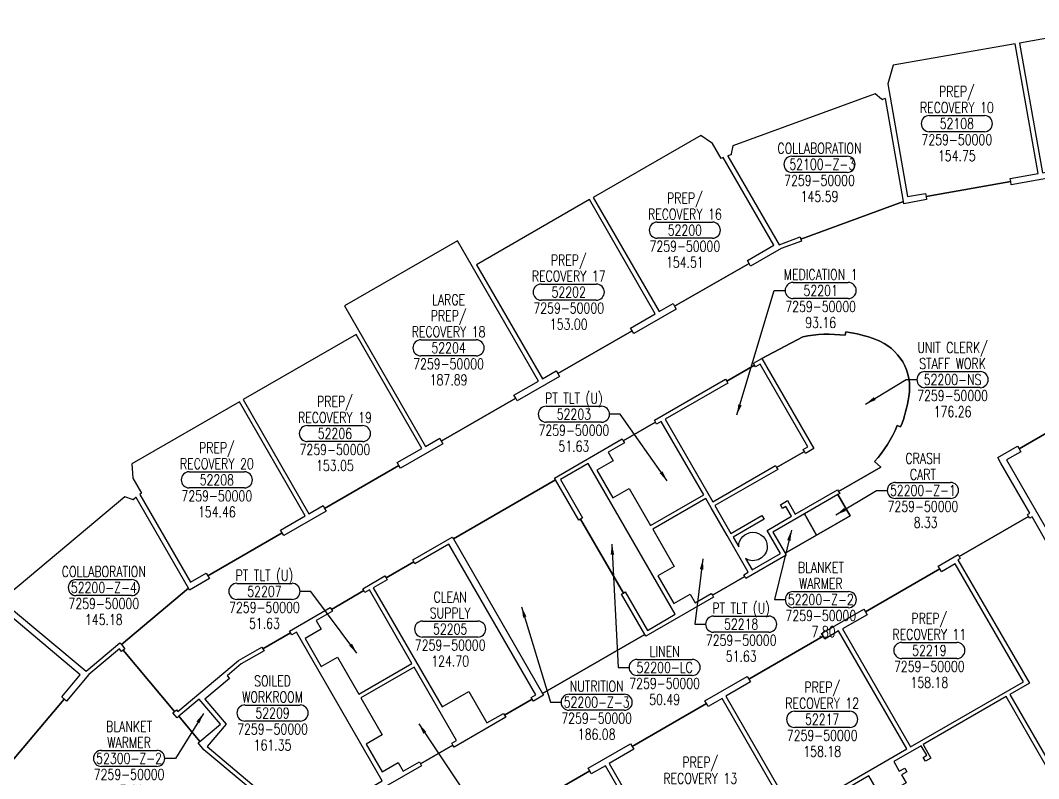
# Model space of a CAD drawing. Extents: x -1769 to 1590, y 4912 to 7368.
# Drawn here: x -1085 to 59, y 6380 to 7232 of the extents above; entities that cross this region are included whole.
import ezdxf
from ezdxf.enums import TextEntityAlignment as Align

# ---------------------------------------------------------------- set-up
doc = ezdxf.new("R2010")
doc.units = 0
doc.header["$LTSCALE"] = 48
doc.header["$MEASUREMENT"] = 0
doc.layers.get('0').update_dxf_attribs({"linetype": 'CONTINUOUS'})
for name, color, linetype in [('AREA', 3, 'CONTINUOUS'), ('AREA2', 1, 'CONTINUOUS'), ('COSTC', 6, 'CONTINUOUS'), ('PLINE2', 5, 'CONTINUOUS'), ('ROOMNA', 4, 'CONTINUOUS'), ('ROOMNO', 4, 'CONTINUOUS'), ('ROOMOV', 4, 'CONTINUOUS')]:
    doc.layers.add(name, color=color, linetype=linetype)
doc.styles.get("Standard").update_dxf_attribs({"font": 'simplex.shx', "width": 0.75, "height": 12})
doc.dimstyles.get("Standard").update_dxf_attribs({"dimtxt": 12, "dimasz": 12, "dimexe": 9, "dimexo": 3, "dimgap": 12, "dimtad": 1, "dimdec": 4, "dimzin": 0, "dimtxsty": 'STANDARD', "dimblk": 'OBLIQUE', "dimcen": 0, "dimdle": 3, "dimclrd": 256, "dimclre": 256, "dimclrt": 256, "dimazin": 3, "dimtfac": 1, "dimtdec": 4, "dimtix": 1, "dimtmove": 0, "dimatfit": 3, "dimtolj": 1, "dimtzin": 0})

# ---------------------------------------------------------------- blocks, each defined once
blk = doc.blocks.new('ROOM')
at = {"layer": 'ROOMOV'}
for p, q in [((-31, 9), (31, 9)), ((31, -9), (-31, -9))]:
    blk.add_line(p, q, dxfattribs=at)
for centre, start, end in [((-31, 0), 90, 270), ((31, 0), 270, 90)]:
    blk.add_arc(centre, 9.04, start, end, dxfattribs=at)
at = {"width": 0.75, "flags": 1}
for tag, p in [('FLFIN', (-60, -36)), ('ICRA', (60, -36)), ('FLTYPE', (-60, -48)), ('USER1', (60, -48)), ('FLCOND', (-60, -60)), ('USER2', (60, -60)), ('WLFIN', (-60, -72)), ('SITE', (-24, -72)), ('UCODE', (24, -72)), ('USER3', (60, -72)), ('WLTYPE', (-60, -84)), ('BLDG', (-24, -84)), ('UDESC', (24, -84)), ('USER4', (60, -84)), ('WLCOND', (-60, -96)), ('FLR', (-24, -96)), ('FCODE', (24, -96)), ('USER5', (60, -96)), ('CLFIN', (-60, -108)), ('COSTCD', (-24, -108)), ('FDESC', (24, -108)), ('USER6', (60, -108)), ('CLTYPE', (-60, -120)), ('DEPTD', (-24, -120)), ('DIVISION', (24, -120)), ('USER7', (60, -120)), ('CLCOND', (-60, -132)), ('RDES', (-24, -132)), ('CONTACT', (24, -132)), ('USER8', (60, -132)), ('CLHT', (-60, -144)), ('CHDATE', (-24, -144)), ('OCCUP', (24, -144)), ('BLOCK', (60, -144)), ('BASE', (-60, -156)), ('CBACK', (-24, -156)), ('PRCONTACT', (24, -156)), ('BLOCK2', (60, -156))]:
    blk.add_attdef(tag, text='', height=6, dxfattribs=at).set_placement(p, align=Align.MIDDLE_CENTER)
at = {"layer": 'AREA', "width": 0.75}
blk.add_attdef('AREA', text='', height=12, dxfattribs=at).set_placement((0, -36), align=Align.MIDDLE_CENTER)
at = {"layer": 'AREA2', "width": 0.75}
blk.add_attdef('AREA2', text='', height=12, dxfattribs=at).set_placement((0, -36), align=Align.MIDDLE_CENTER)
at = {"layer": 'COSTC', "width": 0.75}
blk.add_attdef('COSTC', text='', height=12, dxfattribs=at).set_placement((0, -18), align=Align.MIDDLE_CENTER)
at = {"layer": 'ROOMNA', "width": 0.75}
for tag, p in [('RMNAA', (0, 54)), ('RMNAB', (0, 36)), ('RMNAC', (0, 18))]:
    blk.add_attdef(tag, text='', height=12, dxfattribs=at).set_placement(p, align=Align.MIDDLE_CENTER)
at = {"layer": 'ROOMNO', "width": 0.75}
blk.add_attdef('RMNU', text='', height=12, dxfattribs=at).set_placement((0, 0), align=Align.MIDDLE_CENTER)

msp = doc.modelspace()

# ---------------------------------------------------------------- linework, layer by layer
at = {"layer": 'PLINE2', "color": 6}
for points in [[(181.5, 7232.5), (37.2, 7207), (62.9, 7061.3), (80.8, 7064.4), (81.4, 7060.8), (176.4, 7077.6), (175.8, 7081.2), (207.2, 7086.7)], [(32.4, 7206.2), (-104.9, 7182), (-110.8, 7161), (-88.5, 7034.6), (-68.4, 7038.1), (-67.7, 7034.5), (27.3, 7051.3), (26.7, 7054.9), (58.1, 7060.4)], [(-113.5, 7144.5), (-113.5, 7144.7), (-117, 7143.5), (-116.9, 7143.4), (-117.3, 7143.3), (-118, 7143.9), (-125.1, 7149.8), (-285, 7091.6), (-286.6, 7082.5), (-286.8, 7081.5), (-286.9, 7081.5), (-287.2, 7081.4), (-287.2, 7081.5), (-290.6, 7080.3), (-290.5, 7080), (-233, 6980.4), (-209.3, 6989.1), (-208.4, 6986.8), (-93.1, 7028.8)], [(-295.9, 7078.3), (-298.1, 7077.4), (-307.7, 7094.1), (-321, 7103.2), (-441.8, 7033.4), (-367.8, 6905.2), (-352.1, 6914.3), (-350.3, 6911.2), (-266.7, 6959.4), (-268.5, 6962.6), (-238.9, 6979.7)], [(-446.1, 7031), (-572.9, 6957.7), (-498.9, 6829.6), (-483.3, 6838.6), (-481.5, 6835.5), (-397.9, 6883.7), (-399.7, 6886.8), (-372.1, 6902.8)], [(-594.3, 6984.9), (-721.2, 6911.7), (-630.1, 6753.8), (-614.3, 6762.9), (-612.5, 6759.8), (-528.9, 6808.1), (-530.8, 6811.2), (-503.2, 6827.1)], [(-708.3, 6879.6), (-835.2, 6806.3), (-761.2, 6678.1), (-745.4, 6687.2), (-743.6, 6684.1), (-660.1, 6732.3), (-661.9, 6735.5), (-634.3, 6751.4)], [(-254.1, 6846), (-259.3, 6843), (-260.6, 6845.1), (-291.7, 6827.1), (-290.5, 6825), (-361.1, 6784.3), (-307.4, 6691.4), (-236.9, 6732.2), (-235.7, 6730), (-204.5, 6748), (-205.7, 6750.2), (-200.5, 6753.2)], [(-839.4, 6803.9), (-960.2, 6734.1), (-959, 6718.1), (-949.4, 6701.4), (-951.2, 6699.9), (-894.3, 6601.3), (-876.6, 6611.5), (-874.8, 6608.4), (-791.2, 6656.6), (-793, 6659.8), (-765.4, 6675.7)], [(168.3, 6781.5), (140.1, 6765.2), (120.5, 6799.2), (36.9, 6751), (38.8, 6747.8), (22.7, 6738.5), (96.7, 6610.4), (170.6, 6653.1), (224.5, 6684.2)], [(-365.3, 6781.9), (-370.5, 6778.9), (-371.7, 6781), (-408.1, 6760), (-406.8, 6757.9), (-425, 6747.4), (-419.4, 6737.6), (-437.6, 6727.1), (-419.6, 6695.9), (-401.4, 6706.4), (-377.4, 6664.8), (-317.6, 6699.3)], [(-447.4, 6734.4), (-478.6, 6716.4), (-453.7, 6673.4), (-455.9, 6672.1), (-407.9, 6589), (-405.7, 6590.2), (-380.9, 6547.1), (-349.7, 6565.1)], [(-407.9, 6589), (-455.9, 6672.1), (-458, 6670.9), (-484.1, 6716.1), (-598.9, 6649.8), (-498.7, 6476.3), (-383.9, 6542.6), (-410, 6587.8)], [(-896.7, 6594.4), (-955.4, 6696.2), (-955.6, 6696.3), (-958.4, 6694), (-958.3, 6693.9), (-958.6, 6693.7), (-959.5, 6694), (-968.2, 6697.2), (-1098.6, 6587.8), (-1097, 6578.7), (-1096.8, 6577.5), (-1096.9, 6577.6), (-1097.1, 6577.5), (-1097.1, 6577.6), (-1099.9, 6575.2), (-1099.8, 6575), (-1011.7, 6501.1), (-973.6, 6533.1), (-972, 6531.2)], [(-291.2, 6653.6), (-291.2, 6653.6), (-309.1, 6684.7), (-315.2, 6695.1), (-374.9, 6660.6), (-350.9, 6619), (-369.1, 6608.5), (-351.1, 6577.4), (-332.9, 6587.9), (-327.3, 6578.1), (-309.1, 6588.6), (-307.9, 6586.5), (-271.5, 6607.5), (-272.7, 6609.6), (-267.5, 6612.6)], [(-153.1, 6675.8), (-166.8, 6699.7), (-204.5, 6677.9), (-190.8, 6654.1)], [(-204.5, 6677.9), (-239.9, 6657.5), (-226.1, 6633.7), (-190.8, 6654.1)], [(-603.9, 6644.1), (-642.2, 6622), (-643.4, 6624.1), (-674.6, 6606.1), (-673.4, 6604), (-689, 6595), (-611.6, 6461.1), (-581.7, 6478.4), (-561.3, 6443), (-542.6, 6453.8), (-541.3, 6451.7), (-510.2, 6469.7), (-511.4, 6471.8), (-506.2, 6474.8)], [(-34.9, 6622), (-50.6, 6613), (-52.4, 6616.1), (-136, 6567.9), (-134.1, 6564.7), (-161.8, 6548.8), (-85.2, 6416.2), (41.7, 6489.4)], [(-693.2, 6592.6), (-698.4, 6589.6), (-699.6, 6591.7), (-736, 6570.7), (-734.7, 6568.6), (-752.9, 6558.1), (-747.3, 6548.3), (-765.5, 6537.8), (-747.5, 6506.6), (-729.3, 6517.1), (-705.3, 6475.5), (-645.5, 6510)], [(-1018.2, 6497.1), (-1119.3, 6582), (-1136.5, 6586.4), (-1226.1, 6479.5), (-1112.7, 6384.5), (-1101.1, 6398.3), (-1098.3, 6396), (-1036.3, 6469.9), (-1039, 6472.3)], [(-775.3, 6545.1), (-780.5, 6542.1), (-781.8, 6544.2), (-812.9, 6526.2), (-811.7, 6524.1), (-837.4, 6509.3), (-853.2, 6496), (-850.6, 6492.9), (-878, 6469.8), (-854.4, 6441.6), (-875.6, 6416.4), (-794.1, 6348), (-778, 6367.1), (-745.2, 6339.6), (-678.8, 6377.9)], [(-166, 6546.4), (-181.6, 6537.3), (-183.5, 6540.5), (-267, 6492.2), (-265.2, 6489.1), (-292.8, 6473.1), (-216.3, 6340.5), (-176.6, 6363.4), (-176.6, 6363.4), (-89.4, 6413.8)], [(-643.1, 6505.8), (-702.8, 6471.3), (-678.8, 6429.7), (-697, 6419.2), (-679, 6388.1), (-660.8, 6398.6), (-655.2, 6388.8), (-637, 6399.3), (-635.8, 6397.2), (-599.4, 6418.2), (-600.6, 6420.3), (-595.4, 6423.3)], [(-884.4, 6469.8), (-907.5, 6450.5), (-883.8, 6422.3), (-860.7, 6441.6)], [(-297, 6470.7), (-312.7, 6461.6), (-314.5, 6464.8), (-398.1, 6416.5), (-396.3, 6413.4), (-423.9, 6397.4), (-340.3, 6252.7), (-213.5, 6325.9), (-220.5, 6338.1)], [(22.2, 6472.6), (-71.1, 6418.7), (-62.5, 6403.6), (-68.5, 6400.1), (-71, 6404.3), (-66.8, 6406.7), (-73.1, 6417.5), (-104.1, 6399.6), (-97.9, 6388.8), (-91.8, 6392.3), (-89.3, 6388.1), (-95.4, 6384.6), (-90.2, 6375.6), (-118.2, 6359.5), (-132, 6383.5), (-174.2, 6359.2), (-96.6, 6224.7), (-29.1, 6263.7), (-27.9, 6261.5), (3.3, 6279.5), (2, 6281.7), (99.8, 6338.1)], [(-428.1, 6395), (-443.9, 6385.9), (-445.7, 6389.1), (-529.2, 6340.8), (-527.4, 6337.7), (-555, 6321.8), (-478.3, 6189.2), (-351.6, 6262.4)]]:
    msp.add_lwpolyline(points, close=True, dxfattribs=at)
msp.add_lwpolyline([(82, 7057.3), (27.9, 7047.7), (27.3, 7051.3), (-67.7, 7034.5), (-67.1, 7031), (-92.7, 7026.5), (-93.1, 7028.8), (-208.4, 6986.8), (-207.6, 6984.5), (-230.5, 6976.1), (-264.9, 6956.3), (-266.7, 6959.4), (-350.3, 6911.2), (-348.5, 6908.1), (-396.1, 6880.6), (-397.9, 6883.7), (-481.5, 6835.5), (-479.7, 6832.3), (-527.1, 6804.9), (-528.9, 6808.1), (-612.5, 6759.8), (-610.7, 6756.7), (-658.2, 6729.2), (-660.1, 6732.3), (-743.6, 6684.1), (-741.8, 6681), (-789.4, 6653.5), (-791.2, 6656.6), (-874.8, 6608.4), (-873, 6605.2), (-895.4, 6592.3), (-896.7, 6594.4), (-972, 6531.2), (-968.1, 6526.5), (-970, 6525), (-912.1, 6456), (-910.2, 6457.6), (-908.7, 6455.8), (-840.2, 6513.3), (-814.2, 6528.3), (-812.9, 6526.2), (-781.8, 6544.2), (-783, 6546.3), (-737.2, 6572.8), (-736, 6570.7), (-699.6, 6591.7), (-700.8, 6593.8), (-675.8, 6608.2), (-674.6, 6606.1), (-643.4, 6624.1), (-644.6, 6626.2), (-600.1, 6651.9), (-598.9, 6649.8), (-484.1, 6716.1), (-485.3, 6718.2), (-409.3, 6762.1), (-408.1, 6760), (-371.7, 6781), (-372.9, 6783.1), (-293, 6829.3), (-291.7, 6827.1), (-260.6, 6845.1), (-261.8, 6847.3), (-252.4, 6852.7), (-206.4, 6876.7, -0.085883), (-158.6, 6878.6), (-158.1, 6882.5, -0.060411), (-124.4, 6873.8, -0.365508), (-87.1, 6809.8, -0.061458), (-96.4, 6775.7), (-100.1, 6777.3, -0.085831), (-125.6, 6736.8), (-118.5, 6730.4), (-166, 6703), (-164.7, 6700.9), (-166.8, 6699.7), (-153.1, 6675.8), (-226.1, 6633.7), (-224.9, 6631.6), (-270.3, 6605.4), (-271.5, 6607.5), (-307.9, 6586.5), (-306.7, 6584.4), (-382.7, 6540.5), (-383.9, 6542.6), (-498.7, 6476.3), (-497.5, 6474.2), (-508.9, 6467.6), (-510.2, 6469.7), (-541.3, 6451.7), (-540.1, 6449.6), (-598.2, 6416), (-599.4, 6418.2), (-635.8, 6397.2), (-634.6, 6395), (-710.2, 6351.4)], format="xyb", dxfattribs=at)
msp.add_lwpolyline([(-100.1, 6777.3), (-96.4, 6775.7, 0.061458), (-87.1, 6809.8, 0.365508), (-124.4, 6873.8, 0.060411), (-158.1, 6882.5), (-158.6, 6878.6, 0.085883), (-206.4, 6876.7), (-252.4, 6852.7), (-193.9, 6751.4), (-203.3, 6745.9), (-204.5, 6748), (-235.7, 6730), (-234.5, 6727.9), (-305, 6687.2), (-287, 6656), (-252.2, 6676.1), (-249.8, 6671.9), (-284.6, 6651.8), (-278.3, 6640.9, -0.006408), (-278.3, 6641.3, -1), (-246.3, 6641.3, -0.585931), (-270.6, 6627.7), (-263.3, 6615), (-231.5, 6633.4), (-246.5, 6659.3), (-218.9, 6675.3), (-225.2, 6686.1), (-229, 6683.9), (-231.4, 6688.1), (-223.4, 6692.8), (-214.7, 6677.7), (-167.2, 6705.1), (-166, 6703), (-118.5, 6730.4), (-125.6, 6736.8, 0.085831)], format="xyb", close=True, dxfattribs=at)
for points in [[(-529.2, 6340.8), (-445.7, 6389.1), (-447.5, 6392.2), (-399.9, 6419.7), (-398.1, 6416.5), (-314.5, 6464.8), (-316.3, 6467.9), (-268.8, 6495.3), (-267, 6492.2), (-183.5, 6540.5), (-185.3, 6543.6), (-137.8, 6571), (-136, 6567.9), (-52.4, 6616.1), (-54.2, 6619.3), (-31.7, 6632.3), (-30.5, 6630.1), (47.5, 6675.1), (46.2, 6677.3), (48.8, 6678.8), (16.4, 6734.9), (16.4, 6734.9), (12.8, 6741.2), (13, 6741.4), (35.1, 6754.1), (36.9, 6751), (120.5, 6799.2)], [(92.8, 6602.5), (51.3, 6674.5), (48.7, 6673), (47.5, 6675.1), (-30.5, 6630.1), (-29.3, 6628), (-31.9, 6626.5), (48.3, 6487.6), (26.4, 6475), (106.5, 6336.3)], [(-790.9, 6338.9), (-879.2, 6413), (-885.7, 6420.7), (-883.8, 6422.3), (-907.5, 6450.5), (-909.3, 6448.9), (-914, 6454.5), (-912.1, 6456), (-970, 6525), (-971.8, 6523.4), (-974.2, 6526.2), (-1008.5, 6497.4), (-1033.5, 6467.6), (-1036.3, 6469.9), (-1098.3, 6396)]]:
    msp.add_lwpolyline(points, dxfattribs=at)

# ---------------------------------------------------------------- block references
at = {"layer": 'ROOMNO'}
ref = msp.add_blockref('ROOM', (-33.2, 7116.4), dxfattribs=at)
ref.add_attrib('RMNU', '52108', dxfattribs={"height": 12, "width": 0.75}).set_placement((-33.2, 7116.4), align=Align.MIDDLE_CENTER)
ref.add_attrib('RMNAB', 'PREP/', dxfattribs={"layer": 'ROOMNA', "height": 12, "width": 0.75}).set_placement((-33.2, 7152.4), align=Align.MIDDLE_CENTER)
ref.add_attrib('RMNAC', 'RECOVERY 10', dxfattribs={"layer": 'ROOMNA', "height": 12, "width": 0.75}).set_placement((-33.2, 7134.4), align=Align.MIDDLE_CENTER)
ref.add_attrib('COSTC', '7259-50000', dxfattribs={"layer": 'COSTC', "height": 12, "width": 0.75}).set_placement((-33.2, 7098.4), align=Align.MIDDLE_CENTER)
ref.add_attrib('AREA2', '154.75', dxfattribs={"layer": 'AREA2', "height": 12, "width": 0.75}).set_placement((-33.2, 7080.4), align=Align.MIDDLE_CENTER)
ref = msp.add_blockref('ROOM', (-187.5, 7070.7), dxfattribs=at)
ref.add_attrib('RMNU', ' 52100-Z-3', dxfattribs={"height": 12, "width": 0.75}).set_placement((-187.5, 7070.7), align=Align.MIDDLE_CENTER)
ref.add_attrib('RMNAC', 'COLLABORATION', dxfattribs={"layer": 'ROOMNA', "height": 12, "width": 0.75}).set_placement((-187.5, 7088.7), align=Align.MIDDLE_CENTER)
ref.add_attrib('COSTC', '7259-50000', dxfattribs={"layer": 'COSTC', "height": 12, "width": 0.75}).set_placement((-187.5, 7052.7), align=Align.MIDDLE_CENTER)
ref.add_attrib('AREA2', '145.59', dxfattribs={"layer": 'AREA2', "height": 12, "width": 0.75}).set_placement((-187.5, 7034.7), align=Align.MIDDLE_CENTER)
ref = msp.add_blockref('ROOM', (-338.8, 6996.7), dxfattribs=at)
ref.add_attrib('RMNU', '52200', dxfattribs={"height": 12, "width": 0.75}).set_placement((-338.8, 6996.7), align=Align.MIDDLE_CENTER)
ref.add_attrib('RMNAB', 'PREP/', dxfattribs={"layer": 'ROOMNA', "height": 12, "width": 0.75}).set_placement((-338.8, 7032.7), align=Align.MIDDLE_CENTER)
ref.add_attrib('RMNAC', 'RECOVERY 16', dxfattribs={"layer": 'ROOMNA', "height": 12, "width": 0.75}).set_placement((-338.8, 7014.7), align=Align.MIDDLE_CENTER)
ref.add_attrib('COSTC', '7259-50000', dxfattribs={"layer": 'COSTC', "height": 12, "width": 0.75}).set_placement((-338.8, 6978.7), align=Align.MIDDLE_CENTER)
ref.add_attrib('AREA2', '154.51', dxfattribs={"layer": 'AREA2', "height": 12, "width": 0.75}).set_placement((-338.8, 6960.7), align=Align.MIDDLE_CENTER)
ref = msp.add_blockref('ROOM', (-469.3, 6927.1), dxfattribs=at)
ref.add_attrib('RMNU', '52202', dxfattribs={"height": 12, "width": 0.75}).set_placement((-469.3, 6927.1), align=Align.MIDDLE_CENTER)
ref.add_attrib('RMNAB', 'PREP/', dxfattribs={"layer": 'ROOMNA', "height": 12, "width": 0.75}).set_placement((-469.3, 6963.1), align=Align.MIDDLE_CENTER)
ref.add_attrib('RMNAC', 'RECOVERY 17', dxfattribs={"layer": 'ROOMNA', "height": 12, "width": 0.75}).set_placement((-469.3, 6945.1), align=Align.MIDDLE_CENTER)
ref.add_attrib('COSTC', '7259-50000', dxfattribs={"layer": 'COSTC', "height": 12, "width": 0.75}).set_placement((-469.3, 6909.1), align=Align.MIDDLE_CENTER)
ref.add_attrib('AREA2', '153.00', dxfattribs={"layer": 'AREA2', "height": 12, "width": 0.75}).set_placement((-469.3, 6891.1), align=Align.MIDDLE_CENTER)
ref = msp.add_blockref('ROOM', (-186.2, 6928.9), dxfattribs=at)
ref.add_attrib('RMNU', '52201', dxfattribs={"height": 12, "width": 0.75}).set_placement((-186.2, 6928.9), align=Align.MIDDLE_CENTER)
ref.add_attrib('RMNAC', 'MEDICATION 1', dxfattribs={"layer": 'ROOMNA', "height": 12, "width": 0.75}).set_placement((-186.2, 6946.9), align=Align.MIDDLE_CENTER)
ref.add_attrib('COSTC', '7259-50000', dxfattribs={"layer": 'COSTC', "height": 12, "width": 0.75}).set_placement((-186.2, 6910.9), align=Align.MIDDLE_CENTER)
ref.add_attrib('AREA2', '93.16', dxfattribs={"layer": 'AREA2', "height": 12, "width": 0.75}).set_placement((-186.2, 6892.9), align=Align.MIDDLE_CENTER)
ref = msp.add_blockref('ROOM', (-604.3, 6864.5), dxfattribs=at)
ref.add_attrib('RMNU', '52204', dxfattribs={"height": 12, "width": 0.75}).set_placement((-604.3, 6864.5), align=Align.MIDDLE_CENTER)
ref.add_attrib('RMNAA', 'LARGE', dxfattribs={"layer": 'ROOMNA', "height": 12, "width": 0.75}).set_placement((-604.3, 6918.5), align=Align.MIDDLE_CENTER)
ref.add_attrib('RMNAB', 'PREP/', dxfattribs={"layer": 'ROOMNA', "height": 12, "width": 0.75}).set_placement((-604.3, 6900.5), align=Align.MIDDLE_CENTER)
ref.add_attrib('RMNAC', 'RECOVERY 18', dxfattribs={"layer": 'ROOMNA', "height": 12, "width": 0.75}).set_placement((-604.3, 6882.5), align=Align.MIDDLE_CENTER)
ref.add_attrib('COSTC', '7259-50000', dxfattribs={"layer": 'COSTC', "height": 12, "width": 0.75}).set_placement((-604.3, 6846.5), align=Align.MIDDLE_CENTER)
ref.add_attrib('AREA2', '187.89', dxfattribs={"layer": 'AREA2', "height": 12, "width": 0.75}).set_placement((-604.3, 6828.5), align=Align.MIDDLE_CENTER)
ref = msp.add_blockref('ROOM', (-38, 6828.8), dxfattribs=at)
ref.add_attrib('RMNU', '52200-NS', dxfattribs={"height": 12, "width": 0.75}).set_placement((-38, 6828.8), align=Align.MIDDLE_CENTER)
ref.add_attrib('RMNAB', 'UNIT CLERK/', dxfattribs={"layer": 'ROOMNA', "height": 12, "width": 0.75}).set_placement((-38, 6864.8), align=Align.MIDDLE_CENTER)
ref.add_attrib('RMNAC', 'STAFF WORK', dxfattribs={"layer": 'ROOMNA', "height": 12, "width": 0.75}).set_placement((-38, 6846.8), align=Align.MIDDLE_CENTER)
ref.add_attrib('COSTC', '7259-50000', dxfattribs={"layer": 'COSTC', "height": 12, "width": 0.75}).set_placement((-38, 6810.8), align=Align.MIDDLE_CENTER)
ref.add_attrib('AREA2', '176.26', dxfattribs={"layer": 'AREA2', "height": 12, "width": 0.75}).set_placement((-38, 6792.8), align=Align.MIDDLE_CENTER)
ref = msp.add_blockref('ROOM', (-732, 6768.2), dxfattribs=at)
ref.add_attrib('RMNU', '52206', dxfattribs={"height": 12, "width": 0.75}).set_placement((-732, 6768.2), align=Align.MIDDLE_CENTER)
ref.add_attrib('RMNAB', 'PREP/', dxfattribs={"layer": 'ROOMNA', "height": 12, "width": 0.75}).set_placement((-732, 6804.2), align=Align.MIDDLE_CENTER)
ref.add_attrib('RMNAC', 'RECOVERY 19', dxfattribs={"layer": 'ROOMNA', "height": 12, "width": 0.75}).set_placement((-732, 6786.2), align=Align.MIDDLE_CENTER)
ref.add_attrib('COSTC', '7259-50000', dxfattribs={"layer": 'COSTC', "height": 12, "width": 0.75}).set_placement((-732, 6750.2), align=Align.MIDDLE_CENTER)
ref.add_attrib('AREA2', '153.05', dxfattribs={"layer": 'AREA2', "height": 12, "width": 0.75}).set_placement((-732, 6732.2), align=Align.MIDDLE_CENTER)
ref = msp.add_blockref('ROOM', (-463.5, 6789.9), dxfattribs=at)
ref.add_attrib('RMNU', '52203', dxfattribs={"height": 12, "width": 0.75}).set_placement((-463.5, 6789.9), align=Align.MIDDLE_CENTER)
ref.add_attrib('RMNAC', 'PT TLT (U)', dxfattribs={"layer": 'ROOMNA', "height": 12, "width": 0.75}).set_placement((-463.5, 6807.9), align=Align.MIDDLE_CENTER)
ref.add_attrib('COSTC', '7259-50000', dxfattribs={"layer": 'COSTC', "height": 12, "width": 0.75}).set_placement((-463.5, 6771.9), align=Align.MIDDLE_CENTER)
ref.add_attrib('AREA2', '51.63', dxfattribs={"layer": 'AREA2', "height": 12, "width": 0.75}).set_placement((-463.5, 6753.9), align=Align.MIDDLE_CENTER)
ref = msp.add_blockref('ROOM', (-864.7, 6716.2), dxfattribs=at)
ref.add_attrib('RMNU', '52208', dxfattribs={"height": 12, "width": 0.75}).set_placement((-864.7, 6716.2), align=Align.MIDDLE_CENTER)
ref.add_attrib('RMNAB', 'PREP/', dxfattribs={"layer": 'ROOMNA', "height": 12, "width": 0.75}).set_placement((-864.7, 6752.2), align=Align.MIDDLE_CENTER)
ref.add_attrib('RMNAC', 'RECOVERY 20', dxfattribs={"layer": 'ROOMNA', "height": 12, "width": 0.75}).set_placement((-864.7, 6734.2), align=Align.MIDDLE_CENTER)
ref.add_attrib('COSTC', '7259-50000', dxfattribs={"layer": 'COSTC', "height": 12, "width": 0.75}).set_placement((-864.7, 6698.2), align=Align.MIDDLE_CENTER)
ref.add_attrib('AREA2', '154.46', dxfattribs={"layer": 'AREA2', "height": 12, "width": 0.75}).set_placement((-864.7, 6680.2), align=Align.MIDDLE_CENTER)
ref = msp.add_blockref('ROOM', (-71.3, 6704.3), dxfattribs=at)
ref.add_attrib('RMNU', '52200-Z-1', dxfattribs={"height": 12, "width": 0.75}).set_placement((-71.3, 6704.3), align=Align.MIDDLE_CENTER)
ref.add_attrib('RMNAB', 'CRASH', dxfattribs={"layer": 'ROOMNA', "height": 12, "width": 0.75}).set_placement((-71.3, 6740.3), align=Align.MIDDLE_CENTER)
ref.add_attrib('RMNAC', 'CART', dxfattribs={"layer": 'ROOMNA', "height": 12, "width": 0.75}).set_placement((-71.3, 6722.3), align=Align.MIDDLE_CENTER)
ref.add_attrib('COSTC', '7259-50000', dxfattribs={"layer": 'COSTC', "height": 12, "width": 0.75}).set_placement((-71.3, 6686.3), align=Align.MIDDLE_CENTER)
ref.add_attrib('AREA2', ' 8.33', dxfattribs={"layer": 'AREA2', "height": 12, "width": 0.75}).set_placement((-71.3, 6668.3), align=Align.MIDDLE_CENTER)
ref = msp.add_blockref('ROOM', (-991.7, 6595.1), dxfattribs=at)
ref.add_attrib('RMNU', '52200-Z-4', dxfattribs={"height": 12, "width": 0.75}).set_placement((-991.7, 6595.1), align=Align.MIDDLE_CENTER)
ref.add_attrib('RMNAC', 'COLLABORATION', dxfattribs={"layer": 'ROOMNA', "height": 12, "width": 0.75}).set_placement((-991.7, 6613.1), align=Align.MIDDLE_CENTER)
ref.add_attrib('COSTC', '7259-50000', dxfattribs={"layer": 'COSTC', "height": 12, "width": 0.75}).set_placement((-991.7, 6577.1), align=Align.MIDDLE_CENTER)
ref.add_attrib('AREA2', '145.18', dxfattribs={"layer": 'AREA2', "height": 12, "width": 0.75}).set_placement((-991.7, 6559.1), align=Align.MIDDLE_CENTER)
ref = msp.add_blockref('ROOM', (-811.2, 6590.9), dxfattribs=at)
ref.add_attrib('RMNU', '52207', dxfattribs={"height": 12, "width": 0.75}).set_placement((-811.2, 6590.9), align=Align.MIDDLE_CENTER)
ref.add_attrib('RMNAC', 'PT TLT (U)', dxfattribs={"layer": 'ROOMNA', "height": 12, "width": 0.75}).set_placement((-811.2, 6608.9), align=Align.MIDDLE_CENTER)
ref.add_attrib('COSTC', '7259-50000', dxfattribs={"layer": 'COSTC', "height": 12, "width": 0.75}).set_placement((-811.2, 6572.9), align=Align.MIDDLE_CENTER)
ref.add_attrib('AREA2', '51.63', dxfattribs={"layer": 'AREA2', "height": 12, "width": 0.75}).set_placement((-811.2, 6554.9), align=Align.MIDDLE_CENTER)
ref = msp.add_blockref('ROOM', (-186, 6581.6), dxfattribs=at)
ref.add_attrib('RMNU', '52200-Z-2', dxfattribs={"height": 12, "width": 0.75}).set_placement((-186, 6581.6), align=Align.MIDDLE_CENTER)
ref.add_attrib('RMNAB', 'BLANKET', dxfattribs={"layer": 'ROOMNA', "height": 12, "width": 0.75}).set_placement((-186, 6617.6), align=Align.MIDDLE_CENTER)
ref.add_attrib('RMNAC', 'WARMER', dxfattribs={"layer": 'ROOMNA', "height": 12, "width": 0.75}).set_placement((-186, 6599.6), align=Align.MIDDLE_CENTER)
ref.add_attrib('COSTC', '7259-50000', dxfattribs={"layer": 'COSTC', "height": 12, "width": 0.75}).set_placement((-186, 6563.6), align=Align.MIDDLE_CENTER)
ref.add_attrib('AREA2', ' 7.80', dxfattribs={"layer": 'AREA2', "height": 12, "width": 0.75}).set_placement((-186, 6545.6), align=Align.MIDDLE_CENTER)
ref = msp.add_blockref('ROOM', (-602.5, 6548.5), dxfattribs=at)
ref.add_attrib('RMNU', '52205', dxfattribs={"height": 12, "width": 0.75}).set_placement((-602.5, 6548.5), align=Align.MIDDLE_CENTER)
ref.add_attrib('RMNAB', 'CLEAN', dxfattribs={"layer": 'ROOMNA', "height": 12, "width": 0.75}).set_placement((-602.5, 6584.5), align=Align.MIDDLE_CENTER)
ref.add_attrib('RMNAC', 'SUPPLY', dxfattribs={"layer": 'ROOMNA', "height": 12, "width": 0.75}).set_placement((-602.5, 6566.5), align=Align.MIDDLE_CENTER)
ref.add_attrib('COSTC', '7259-50000', dxfattribs={"layer": 'COSTC', "height": 12, "width": 0.75}).set_placement((-602.5, 6530.5), align=Align.MIDDLE_CENTER)
ref.add_attrib('AREA2', '124.70', dxfattribs={"layer": 'AREA2', "height": 12, "width": 0.75}).set_placement((-602.5, 6512.5), align=Align.MIDDLE_CENTER)
ref = msp.add_blockref('ROOM', (-275.5, 6554), dxfattribs=at)
ref.add_attrib('RMNU', '52218', dxfattribs={"height": 12, "width": 0.75}).set_placement((-275.5, 6554), align=Align.MIDDLE_CENTER)
ref.add_attrib('RMNAC', 'PT TLT (U)', dxfattribs={"layer": 'ROOMNA', "height": 12, "width": 0.75}).set_placement((-275.5, 6572), align=Align.MIDDLE_CENTER)
ref.add_attrib('COSTC', '7259-50000', dxfattribs={"layer": 'COSTC', "height": 12, "width": 0.75}).set_placement((-275.5, 6536), align=Align.MIDDLE_CENTER)
ref.add_attrib('AREA2', '51.63', dxfattribs={"layer": 'AREA2', "height": 12, "width": 0.75}).set_placement((-275.5, 6518), align=Align.MIDDLE_CENTER)
ref = msp.add_blockref('ROOM', (-64.1, 6524.5), dxfattribs=at)
ref.add_attrib('RMNU', '52219', dxfattribs={"height": 12, "width": 0.75}).set_placement((-64.1, 6524.5), align=Align.MIDDLE_CENTER)
ref.add_attrib('RMNAB', 'PREP/', dxfattribs={"layer": 'ROOMNA', "height": 12, "width": 0.75}).set_placement((-64.1, 6560.5), align=Align.MIDDLE_CENTER)
ref.add_attrib('RMNAC', 'RECOVERY 11', dxfattribs={"layer": 'ROOMNA', "height": 12, "width": 0.75}).set_placement((-64.1, 6542.5), align=Align.MIDDLE_CENTER)
ref.add_attrib('COSTC', '7259-50000', dxfattribs={"layer": 'COSTC', "height": 12, "width": 0.75}).set_placement((-64.1, 6506.5), align=Align.MIDDLE_CENTER)
ref.add_attrib('AREA2', '158.18', dxfattribs={"layer": 'AREA2', "height": 12, "width": 0.75}).set_placement((-64.1, 6488.5), align=Align.MIDDLE_CENTER)
ref = msp.add_blockref('ROOM', (-361.5, 6505.4), dxfattribs=at)
ref.add_attrib('RMNU', '52200-LC', dxfattribs={"height": 12, "width": 0.75}).set_placement((-361.5, 6505.4), align=Align.MIDDLE_CENTER)
ref.add_attrib('RMNAC', 'LINEN', dxfattribs={"layer": 'ROOMNA', "height": 12, "width": 0.75}).set_placement((-361.5, 6523.4), align=Align.MIDDLE_CENTER)
ref.add_attrib('COSTC', '7259-50000', dxfattribs={"layer": 'COSTC', "height": 12, "width": 0.75}).set_placement((-361.5, 6487.4), align=Align.MIDDLE_CENTER)
ref.add_attrib('AREA2', '50.49', dxfattribs={"layer": 'AREA2', "height": 12, "width": 0.75}).set_placement((-361.5, 6469.4), align=Align.MIDDLE_CENTER)
ref = msp.add_blockref('ROOM', (-802.1, 6454.2), dxfattribs=at)
ref.add_attrib('RMNU', '52209', dxfattribs={"height": 12, "width": 0.75}).set_placement((-802.1, 6454.2), align=Align.MIDDLE_CENTER)
ref.add_attrib('RMNAB', 'SOILED', dxfattribs={"layer": 'ROOMNA', "height": 12, "width": 0.75}).set_placement((-802.1, 6490.2), align=Align.MIDDLE_CENTER)
ref.add_attrib('RMNAC', 'WORKROOM', dxfattribs={"layer": 'ROOMNA', "height": 12, "width": 0.75}).set_placement((-802.1, 6472.2), align=Align.MIDDLE_CENTER)
ref.add_attrib('COSTC', '7259-50000', dxfattribs={"layer": 'COSTC', "height": 12, "width": 0.75}).set_placement((-802.1, 6436.2), align=Align.MIDDLE_CENTER)
ref.add_attrib('AREA2', '161.35', dxfattribs={"layer": 'AREA2', "height": 12, "width": 0.75}).set_placement((-802.1, 6418.2), align=Align.MIDDLE_CENTER)
ref = msp.add_blockref('ROOM', (-437.9, 6466.3), dxfattribs=at)
ref.add_attrib('RMNU', '52200-Z-3', dxfattribs={"height": 12, "width": 0.75}).set_placement((-437.9, 6466.3), align=Align.MIDDLE_CENTER)
ref.add_attrib('RMNAC', 'NUTRITION', dxfattribs={"layer": 'ROOMNA', "height": 12, "width": 0.75}).set_placement((-437.9, 6484.3), align=Align.MIDDLE_CENTER)
ref.add_attrib('COSTC', '7259-50000', dxfattribs={"layer": 'COSTC', "height": 12, "width": 0.75}).set_placement((-437.9, 6448.3), align=Align.MIDDLE_CENTER)
ref.add_attrib('AREA2', '186.08', dxfattribs={"layer": 'AREA2', "height": 12, "width": 0.75}).set_placement((-437.9, 6430.3), align=Align.MIDDLE_CENTER)
ref = msp.add_blockref('ROOM', (-184.5, 6447.1), dxfattribs=at)
ref.add_attrib('RMNU', '52217', dxfattribs={"height": 12, "width": 0.75}).set_placement((-184.5, 6447.1), align=Align.MIDDLE_CENTER)
ref.add_attrib('RMNAB', 'PREP/', dxfattribs={"layer": 'ROOMNA', "height": 12, "width": 0.75}).set_placement((-184.5, 6483.1), align=Align.MIDDLE_CENTER)
ref.add_attrib('RMNAC', 'RECOVERY 12', dxfattribs={"layer": 'ROOMNA', "height": 12, "width": 0.75}).set_placement((-184.5, 6465.1), align=Align.MIDDLE_CENTER)
ref.add_attrib('COSTC', '7259-50000', dxfattribs={"layer": 'COSTC', "height": 12, "width": 0.75}).set_placement((-184.5, 6429.1), align=Align.MIDDLE_CENTER)
ref.add_attrib('AREA2', '158.18', dxfattribs={"layer": 'AREA2', "height": 12, "width": 0.75}).set_placement((-184.5, 6411.1), align=Align.MIDDLE_CENTER)
ref = msp.add_blockref('ROOM', (-963.3, 6403.2), dxfattribs=at)
ref.add_attrib('RMNU', '52300-Z-2', dxfattribs={"height": 12, "width": 0.75}).set_placement((-963.3, 6403.2), align=Align.MIDDLE_CENTER)
ref.add_attrib('RMNAB', 'BLANKET', dxfattribs={"layer": 'ROOMNA', "height": 12, "width": 0.75}).set_placement((-963.3, 6439.2), align=Align.MIDDLE_CENTER)
ref.add_attrib('RMNAC', 'WARMER', dxfattribs={"layer": 'ROOMNA', "height": 12, "width": 0.75}).set_placement((-963.3, 6421.2), align=Align.MIDDLE_CENTER)
ref.add_attrib('COSTC', '7259-50000', dxfattribs={"layer": 'COSTC', "height": 12, "width": 0.75}).set_placement((-963.3, 6385.2), align=Align.MIDDLE_CENTER)
ref.add_attrib('AREA2', ' 7.69', dxfattribs={"layer": 'AREA2', "height": 12, "width": 0.75}).set_placement((-963.3, 6367.2), align=Align.MIDDLE_CENTER)
ref = msp.add_blockref('ROOM', (-321.5, 6362.8), dxfattribs=at)
ref.add_attrib('RMNU', '52215', dxfattribs={"height": 12, "width": 0.75}).set_placement((-321.5, 6362.8), align=Align.MIDDLE_CENTER)
ref.add_attrib('RMNAB', 'PREP/', dxfattribs={"layer": 'ROOMNA', "height": 12, "width": 0.75}).set_placement((-321.5, 6398.8), align=Align.MIDDLE_CENTER)
ref.add_attrib('RMNAC', 'RECOVERY 13', dxfattribs={"layer": 'ROOMNA', "height": 12, "width": 0.75}).set_placement((-321.5, 6380.8), align=Align.MIDDLE_CENTER)
ref.add_attrib('COSTC', '7259-50000', dxfattribs={"layer": 'COSTC', "height": 12, "width": 0.75}).set_placement((-321.5, 6344.8), align=Align.MIDDLE_CENTER)
ref.add_attrib('AREA2', '172.45', dxfattribs={"layer": 'AREA2', "height": 12, "width": 0.75}).set_placement((-321.5, 6326.8), align=Align.MIDDLE_CENTER)

# ---------------------------------------------------------------- leaders
for points, override in [([(-280.3, 6789.1), (-238.3, 6928.9), (-226.3, 6928.9)], {"dimgap": 12, "dimtad": 0}), ([(-135.7, 6801.3), (-90.1, 6828.8), (-78.1, 6828.8)], {"dimtad": 0}), ([(-358.6, 6714.9), (-411.5, 6789.9), (-423.5, 6789.9)], {"dimgap": 12, "dimtad": 0}), ([(-169, 6676.8), (-123.4, 6704.3), (-111.4, 6704.3)], {"dimgap": 12, "dimtad": 0}), ([(-219.1, 6659.7), (-238.1, 6581.6), (-226.1, 6581.6)], {"dimgap": 12, "dimtad": 0}), ([(-420.8, 6644.1), (-413.6, 6505.4), (-401.6, 6505.4)], {"dimgap": 12, "dimtad": 0}), ([(-318.5, 6627.5), (-327.6, 6554), (-315.6, 6554)], {"dimgap": 12, "dimtad": 0}), ([(-707.3, 6521.4), (-759.1, 6590.9), (-771.1, 6590.9)], {"dimgap": 12, "dimtad": 0}), ([(-522.2, 6573.4), (-489.9, 6466.3), (-477.9, 6466.3)], {"dimgap": 12, "dimtad": 0}), ([(-879.7, 6453.8), (-911.2, 6403.2), (-923.2, 6403.2)], {"dimgap": 12, "dimtad": 0}), ([(-637.7, 6442.1), (-574.4, 6347.5), (-586.4, 6347.5)], {"dimgap": 12, "dimtad": 0})]:
    msp.add_leader(points, dimstyle='STANDARD', override=override, dxfattribs=at)

doc.saveas('drawing.dxf')
